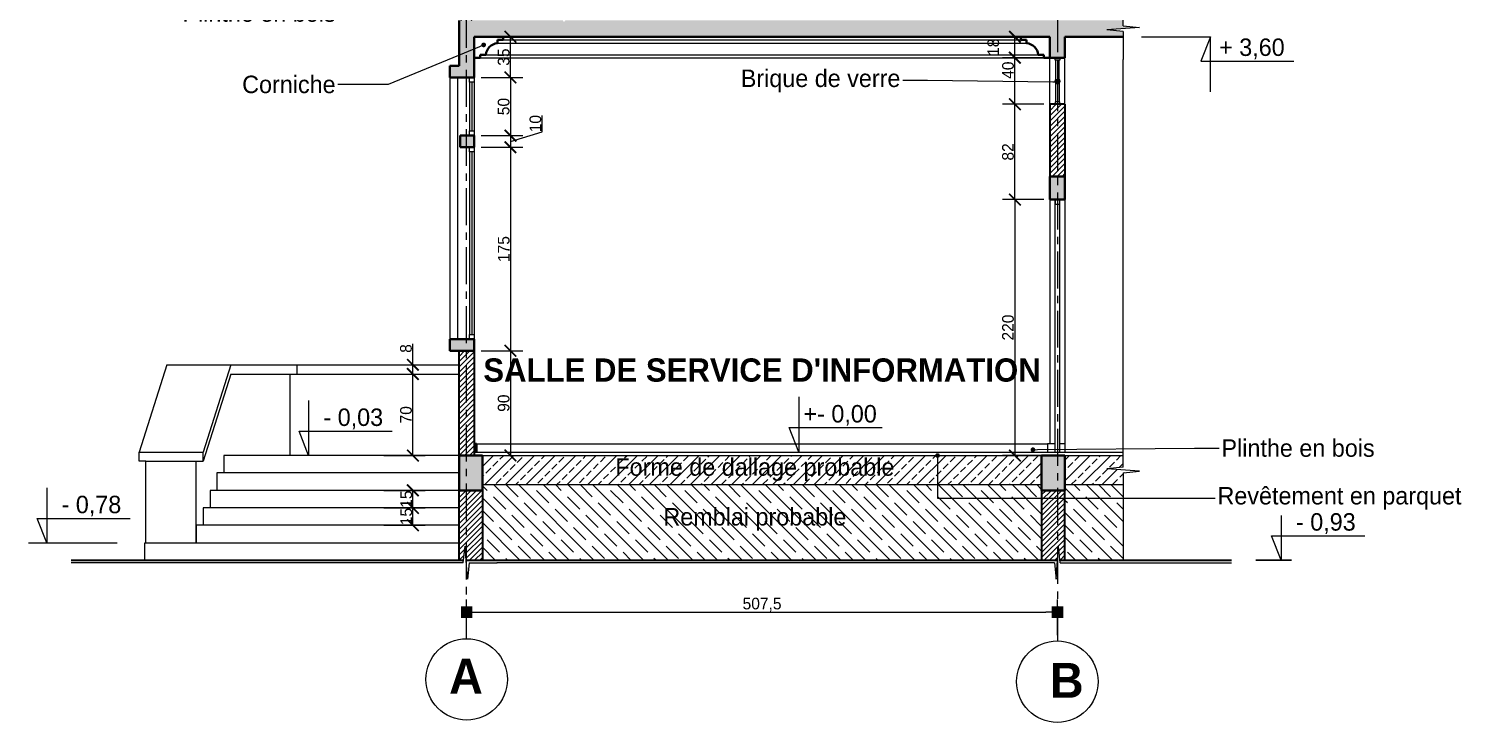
# Model space of a CAD drawing. Header units: centimetres. Extents: x -15293 to 11572, y -4790 to 2619.
# Drawn here: x 2341 to 3572, y 131 to 727 of the extents above; entities that cross this region are included whole.
import ezdxf
from ezdxf import colors
from ezdxf.entities.mleader import LeaderData, LeaderLine
from ezdxf.math import Vec2, Vec3

# ---------------------------------------------------------------- set-up
doc = ezdxf.new("R2010")
doc.units = ezdxf.units.CM
doc.linetypes.add('Axe', pattern=[1093.611073, 529.166651, -211.666656, 141.111112, -211.666656])
doc.linetypes.add('CENTER', pattern=[50.8, 31.75, -6.35, 6.35, -6.35])
doc.layers.get('0').update_dxf_attribs({"lineweight": 0})
for name, color, linetype, lineweight in [('Hachure', 7, 'Continuous', 30), ('Symbole de rupture', 6, 'Continuous', 0), ('TSJ_MENUISERIE', 150, 'Continuous', 15), ('TSJ_MUR', 1, 'Continuous', 30), ('TSJ_TN', 34, 'Continuous', 30), ('TSJ_VUE', 5, 'Continuous', 13)]:
    doc.layers.add(name, color=color, linetype=linetype, lineweight=lineweight)
for name, color, linetype in [('Hachure mur', 7, 'Continuous'), ('TSJ_COTATION', 144, 'Continuous'), ('TSJ_TEXTE', 6, 'Continuous')]:
    doc.layers.add(name, color=color, linetype=linetype)
for name, color, linetype, lineweight, true_color in [('TSJ_AXE', 7, 'CENTER', 0, 0xb80000), ('TSJ_COUPE', 7, 'Continuous', 35, 0xff4747), ('TSJ_HACHURE', 7, 'Axe', 0, 0x969696)]:
    doc.layers.add(name, color=color, linetype=linetype, lineweight=lineweight, true_color=true_color)
doc.styles.get("Standard").update_dxf_attribs({"font": 'GOTHIC.TTF'})
doc.dimstyles.new('Axe cotation', dxfattribs={"dimtxt": 10, "dimasz": 10, "dimexe": 10.625, "dimexo": 5, "dimtad": 1, "dimtxsty": 'Standard', "dimblk": 'BOXFILLED', "dimcen": 8, "dimadec": 0, "dimazin": 0, "dimtfac": 1, "dimtmove": 0, "dimatfit": 3, "dimldrblk": 'BOXFILLED', "dimfxl": 1, "dimlwd": 9, "dimlwe": 9, "dimarcsym": 0})
doc.dimstyles.new('ISO-25', dxfattribs={"dimtxt": 10, "dimasz": 10, "dimexe": 10.625, "dimexo": 5, "dimtad": 1, "dimtxsty": 'Standard', "dimblk": 'ARCHTICK', "dimcen": 8, "dimadec": 0, "dimazin": 0, "dimtfac": 1, "dimtmove": 0, "dimatfit": 3, "dimldrblk": 'ARCHTICK', "dimfxl": 25, "dimfxlon": 1, "dimlwd": 9, "dimlwe": 9, "dimarcsym": 0})

# ---------------------------------------------------------------- blocks, each defined once
blk = doc.blocks.new('_Dot')
at = {"color": 0, "linetype": 'ByBlock', "lineweight": -2}
blk.add_line((-0.5, 0), (-1, 0), dxfattribs=at)
at = {"color": 0, "linetype": 'ByBlock', "const_width": 0.5}
blk.add_lwpolyline([(-0.25, 0, 1), (0.25, 0, 1)], format="xyb", close=True, dxfattribs=at)
blk = doc.blocks.new('Marque de rupture')
at = {"layer": 'Symbole de rupture', "lineweight": 20}
for p, q in [((0, -3.6), (0, 20.4)), ((0, -3.6), (-14.1, -5.1)), ((14.1, -7.1), (-14.1, -5.1)), ((0, -8.6), (14.1, -7.1)), ((0, -8.6), (0, -32.6))]:
    blk.add_line(p, q, dxfattribs=at)
blk = doc.blocks.new('_ArchTick')
at = {"color": 0, "linetype": 'ByBlock', "const_width": 0.15}
blk.add_lwpolyline([(-0.5, -0.5), (0.5, 0.5)], dxfattribs=at)
blk = doc.blocks.new('*D292')
at = {"layer": 'Defpoints', "color": 0, "transparency": 16777216}
for p in [(3188, 662.5), (3218, 662.5), (3218, 580.5)]:
    blk.add_point(p, dxfattribs=at)
at = {"layer": 'TSJ_COTATION', "color": 0, "lineweight": 9, "transparency": 16777216}
for p, q in [((3213, 662.5), (3177.4, 662.5)), ((3188, 580.5), (3188, 662.5)), ((3213, 580.5), (3177.4, 580.5))]:
    blk.add_line(p, q, dxfattribs=at)
at = {"layer": 'TSJ_COTATION', "color": 0, "lineweight": 9, "transparency": 16777216, "xscale": 10, "yscale": 10, "zscale": 10}
for p, rotation in [((3188, 662.5), 90), ((3188, 580.5), 270)]:
    blk.add_blockref('_ArchTick', p, dxfattribs=dict(at, rotation=rotation))
at = {"layer": 'TSJ_COTATION', "color": 0, "lineweight": 9, "transparency": 16777216, "insert": (3182.1, 621.5), "char_height": 10, "attachment_point": 5, "rotation": 90}
blk.add_mtext('82', dxfattribs=at)
blk = doc.blocks.new('*D293')
at = {"layer": 'Defpoints', "color": 0, "transparency": 16777216}
for p in [(3188, 702.5), (3218, 702.5), (3218, 662.5)]:
    blk.add_point(p, dxfattribs=at)
at = {"layer": 'TSJ_COTATION', "color": 0, "lineweight": 9, "transparency": 16777216}
for p, q in [((3213, 702.5), (3177.4, 702.5)), ((3188, 662.5), (3188, 702.5)), ((3213, 662.5), (3177.4, 662.5))]:
    blk.add_line(p, q, dxfattribs=at)
at = {"layer": 'TSJ_COTATION', "color": 0, "lineweight": 9, "transparency": 16777216, "xscale": 10, "yscale": 10, "zscale": 10}
for p, rotation in [((3188, 702.5), 90), ((3188, 662.5), 270)]:
    blk.add_blockref('_ArchTick', p, dxfattribs=dict(at, rotation=rotation))
at = {"layer": 'TSJ_COTATION', "color": 0, "lineweight": 9, "transparency": 16777216, "insert": (3182.1, 682.5), "char_height": 10, "attachment_point": 5, "rotation": 90}
blk.add_mtext('     40', dxfattribs=at)
blk = doc.blocks.new('*D294')
at = {"layer": 'Defpoints', "color": 0, "transparency": 16777216}
for p in [(3188, 720.5), (3218, 720.5), (3218, 702.5)]:
    blk.add_point(p, dxfattribs=at)
at = {"layer": 'TSJ_COTATION', "color": 0, "lineweight": 9, "transparency": 16777216}
for p, q in [((3213, 720.5), (3177.4, 720.5)), ((3188, 702.5), (3188, 720.5)), ((3213, 702.5), (3177.4, 702.5))]:
    blk.add_line(p, q, dxfattribs=at)
at = {"layer": 'TSJ_COTATION', "color": 0, "lineweight": 9, "transparency": 16777216, "xscale": 10, "yscale": 10, "zscale": 10}
for p, rotation in [((3188, 720.5), 90), ((3188, 702.5), 270)]:
    blk.add_blockref('_ArchTick', p, dxfattribs=dict(at, rotation=rotation))
at = {"layer": 'TSJ_COTATION', "color": 0, "lineweight": 9, "transparency": 16777216, "insert": (3169.5, 711.5), "char_height": 10, "attachment_point": 5, "rotation": 90}
blk.add_mtext('18', dxfattribs=at)
blk = doc.blocks.new('*D295')
at = {"layer": 'Defpoints', "color": 0, "transparency": 16777216}
for p in [(3218, 580.5), (3188, 360.5), (3218, 360.5)]:
    blk.add_point(p, dxfattribs=at)
at = {"layer": 'TSJ_COTATION', "color": 0, "lineweight": 9, "transparency": 16777216}
for p, q in [((3213, 580.5), (3177.4, 580.5)), ((3188, 580.5), (3188, 360.5)), ((3213, 360.5), (3177.4, 360.5))]:
    blk.add_line(p, q, dxfattribs=at)
at = {"layer": 'TSJ_COTATION', "color": 0, "lineweight": 9, "transparency": 16777216, "xscale": 10, "yscale": 10, "zscale": 10}
for p, rotation in [((3188, 580.5), 90), ((3188, 360.5), 270)]:
    blk.add_blockref('_ArchTick', p, dxfattribs=dict(at, rotation=rotation))
at = {"layer": 'TSJ_COTATION', "color": 0, "lineweight": 9, "transparency": 16777216, "insert": (3182.1, 470.5), "char_height": 10, "attachment_point": 5, "rotation": 90}
blk.add_mtext('220', dxfattribs=at)
blk = doc.blocks.new('*D296')
at = {"layer": 'Defpoints', "color": 0, "transparency": 16777216}
for p in [(2723.5, 685.5), (2723.5, 635.5), (2754.6, 635.5)]:
    blk.add_point(p, dxfattribs=at)
at = {"layer": 'TSJ_COTATION', "color": 0, "lineweight": 9, "transparency": 16777216}
for p, q in [((2729.6, 685.5), (2765.3, 685.5)), ((2754.6, 685.5), (2754.6, 635.5)), ((2729.6, 635.5), (2765.3, 635.5))]:
    blk.add_line(p, q, dxfattribs=at)
at = {"layer": 'TSJ_COTATION', "color": 0, "lineweight": 9, "transparency": 16777216, "xscale": 10, "yscale": 10, "zscale": 10}
for p, rotation in [((2754.6, 685.5), 90), ((2754.6, 635.5), 270)]:
    blk.add_blockref('_ArchTick', p, dxfattribs=dict(at, rotation=rotation))
at = {"layer": 'TSJ_COTATION', "color": 0, "lineweight": 9, "transparency": 16777216, "insert": (2748.8, 660.5), "char_height": 10, "attachment_point": 5, "rotation": 90}
blk.add_mtext('50', dxfattribs=at)
blk = doc.blocks.new('*D297')
at = {"layer": 'Defpoints', "color": 0, "transparency": 16777216}
for p in [(2723.5, 635.5), (2723.5, 625.5), (2754.6, 625.5)]:
    blk.add_point(p, dxfattribs=at)
at = {"layer": 'TSJ_COTATION', "color": 0, "lineweight": 9, "transparency": 16777216}
for p, q in [((2782, 638.7), (2782, 652.9)), ((2729.6, 635.5), (2765.3, 635.5)), ((2754.6, 630.5), (2782, 638.7)), ((2754.6, 635.5), (2754.6, 625.5)), ((2729.6, 625.5), (2765.3, 625.5))]:
    blk.add_line(p, q, dxfattribs=at)
at = {"layer": 'TSJ_COTATION', "color": 0, "lineweight": 9, "transparency": 16777216, "xscale": 10, "yscale": 10, "zscale": 10}
for p, rotation in [((2754.6, 635.5), 90), ((2754.6, 625.5), 270)]:
    blk.add_blockref('_ArchTick', p, dxfattribs=dict(at, rotation=rotation))
at = {"layer": 'TSJ_COTATION', "color": 0, "lineweight": 9, "transparency": 16777216, "insert": (2776.1, 645.8), "char_height": 10, "attachment_point": 5, "rotation": 90}
blk.add_mtext('10', dxfattribs=at)
blk = doc.blocks.new('*D298')
at = {"layer": 'Defpoints', "color": 0, "transparency": 16777216}
for p in [(2723.5, 625.5), (2723.5, 450.5), (2754.6, 450.5)]:
    blk.add_point(p, dxfattribs=at)
at = {"layer": 'TSJ_COTATION', "color": 0, "lineweight": 9, "transparency": 16777216}
for p, q in [((2729.6, 625.5), (2765.3, 625.5)), ((2754.6, 625.5), (2754.6, 450.5)), ((2729.6, 450.5), (2765.3, 450.5))]:
    blk.add_line(p, q, dxfattribs=at)
at = {"layer": 'TSJ_COTATION', "color": 0, "lineweight": 9, "transparency": 16777216, "xscale": 10, "yscale": 10, "zscale": 10}
for p, rotation in [((2754.6, 625.5), 90), ((2754.6, 450.5), 270)]:
    blk.add_blockref('_ArchTick', p, dxfattribs=dict(at, rotation=rotation))
at = {"layer": 'TSJ_COTATION', "color": 0, "lineweight": 9, "transparency": 16777216, "insert": (2748.9, 538), "char_height": 10, "attachment_point": 5, "rotation": 90}
blk.add_mtext('175', dxfattribs=at)
blk = doc.blocks.new('*D299')
at = {"layer": 'Defpoints', "color": 0, "transparency": 16777216}
for p in [(2723.5, 450.5), (2723.5, 360.5), (2754.6, 360.5)]:
    blk.add_point(p, dxfattribs=at)
at = {"layer": 'TSJ_COTATION', "color": 0, "lineweight": 9, "transparency": 16777216}
for p, q in [((2729.6, 450.5), (2765.3, 450.5)), ((2754.6, 450.5), (2754.6, 360.5)), ((2729.6, 360.5), (2765.3, 360.5))]:
    blk.add_line(p, q, dxfattribs=at)
at = {"layer": 'TSJ_COTATION', "color": 0, "lineweight": 9, "transparency": 16777216, "xscale": 10, "yscale": 10, "zscale": 10}
for p, rotation in [((2754.6, 450.5), 90), ((2754.6, 360.5), 270)]:
    blk.add_blockref('_ArchTick', p, dxfattribs=dict(at, rotation=rotation))
at = {"layer": 'TSJ_COTATION', "color": 0, "lineweight": 9, "transparency": 16777216, "insert": (2748.8, 405.5), "char_height": 10, "attachment_point": 5, "rotation": 90}
blk.add_mtext('90', dxfattribs=at)
blk = doc.blocks.new('*D300')
at = {"layer": 'Defpoints', "color": 0, "transparency": 16777216}
for p in [(2723.5, 720.5), (2754.6, 720.5), (2723.5, 685.5)]:
    blk.add_point(p, dxfattribs=at)
at = {"layer": 'TSJ_COTATION', "color": 0, "lineweight": 9, "transparency": 16777216}
for p, q in [((2729.6, 720.5), (2765.3, 720.5)), ((2754.6, 685.5), (2754.6, 720.5)), ((2729.6, 685.5), (2765.3, 685.5))]:
    blk.add_line(p, q, dxfattribs=at)
at = {"layer": 'TSJ_COTATION', "color": 0, "lineweight": 9, "transparency": 16777216, "xscale": 10, "yscale": 10, "zscale": 10}
for p, rotation in [((2754.6, 720.5), 90), ((2754.6, 685.5), 270)]:
    blk.add_blockref('_ArchTick', p, dxfattribs=dict(at, rotation=rotation))
at = {"layer": 'TSJ_COTATION', "color": 0, "lineweight": 9, "transparency": 16777216, "insert": (2748.8, 703), "char_height": 10, "attachment_point": 5, "rotation": 90}
blk.add_mtext('35', dxfattribs=at)
blk = doc.blocks.new('_BoxFilled')
at = {"color": 0, "linetype": 'ByBlock', "lineweight": -2}
blk.add_line((-0.5, 0), (-1, 0), dxfattribs=at)
at = {"color": 0, "linetype": 'ByBlock'}
blk.add_solid([(-0.5, 0.5), (0.5, 0.5), (-0.5, -0.5), (0.5, -0.5)], dxfattribs=at)
blk = doc.blocks.new('*D389')
at = {"layer": 'Defpoints', "color": 0, "linetype": 'ByBlock', "transparency": 16777216}
for p in [(3224.5, 225.9), (2717, 203), (3224.5, 201.1)]:
    blk.add_point(p, dxfattribs=at)
at = {"layer": 'TSJ_AXE', "color": 0, "linetype": 'ByBlock', "lineweight": 9, "transparency": 16777216}
for p, q in [((2717, 208), (2717, 236.6)), ((3224.5, 206.1), (3224.5, 236.6)), ((2727, 225.9), (3214.5, 225.9))]:
    blk.add_line(p, q, dxfattribs=at)
at = {"layer": 'TSJ_AXE', "color": 0, "linetype": 'ByBlock', "lineweight": 9, "transparency": 16777216, "xscale": 10, "yscale": 10, "zscale": 10, "rotation": 180}
blk.add_blockref('_BoxFilled', (2717, 225.9), dxfattribs=at)
at = {"layer": 'TSJ_AXE', "color": 0, "linetype": 'ByBlock', "lineweight": 9, "transparency": 16777216, "xscale": 10, "yscale": 10, "zscale": 10}
blk.add_blockref('_BoxFilled', (3224.5, 225.9), dxfattribs=at)
at = {"layer": 'TSJ_AXE', "color": 0, "linetype": 'ByBlock', "transparency": 16777216, "insert": (2970.8, 232.3), "char_height": 10, "attachment_point": 5}
blk.add_mtext('507,5', dxfattribs=at)
blk = doc.blocks.new('*D511')
at = {"layer": 'Defpoints', "color": 0, "transparency": 16777216}
for p in [(2496.5, 315.5), (2670.8, 315.5), (2490.5, 300.5)]:
    blk.add_point(p, dxfattribs=at)
at = {"layer": 'TSJ_COTATION', "color": 0, "lineweight": 9, "transparency": 16777216}
for p, q in [((2645.8, 315.5), (2681.4, 315.5)), ((2670.8, 300.5), (2670.8, 315.5)), ((2645.8, 300.5), (2681.4, 300.5))]:
    blk.add_line(p, q, dxfattribs=at)
at = {"layer": 'TSJ_COTATION', "color": 0, "lineweight": 9, "transparency": 16777216, "xscale": 10, "yscale": 10, "zscale": 10}
for p, rotation in [((2670.8, 315.5), 90), ((2670.8, 300.5), 270)]:
    blk.add_blockref('_ArchTick', p, dxfattribs=dict(at, rotation=rotation))
at = {"layer": 'TSJ_COTATION', "color": 0, "transparency": 16777216, "insert": (2665.1, 308), "char_height": 10, "attachment_point": 5, "rotation": 90}
blk.add_mtext('15', dxfattribs=at)
blk = doc.blocks.new('*D512')
at = {"layer": 'Defpoints', "color": 0, "transparency": 16777216}
for p in [(2502.5, 330.5), (2670.8, 330.5), (2496.5, 315.5)]:
    blk.add_point(p, dxfattribs=at)
at = {"layer": 'TSJ_COTATION', "color": 0, "lineweight": 9, "transparency": 16777216}
for p, q in [((2645.8, 330.5), (2681.4, 330.5)), ((2670.8, 315.5), (2670.8, 330.5)), ((2645.8, 315.5), (2681.4, 315.5))]:
    blk.add_line(p, q, dxfattribs=at)
at = {"layer": 'TSJ_COTATION', "color": 0, "lineweight": 9, "transparency": 16777216, "xscale": 10, "yscale": 10, "zscale": 10}
for p, rotation in [((2670.8, 330.5), 90), ((2670.8, 315.5), 270)]:
    blk.add_blockref('_ArchTick', p, dxfattribs=dict(at, rotation=rotation))
at = {"layer": 'TSJ_COTATION', "color": 0, "transparency": 16777216, "insert": (2665.1, 323), "char_height": 10, "attachment_point": 5, "rotation": 90}
blk.add_mtext('15', dxfattribs=at)
blk = doc.blocks.new('*D510')
at = {"layer": 'Defpoints', "color": 0, "transparency": 16777216}
for p in [(2579.9, 430.5), (2670.8, 430.5), (2573.9, 360.5)]:
    blk.add_point(p, dxfattribs=at)
at = {"layer": 'TSJ_COTATION', "color": 0, "lineweight": 9, "transparency": 16777216}
for p, q in [((2645.8, 430.5), (2681.4, 430.5)), ((2670.8, 360.5), (2670.8, 430.5)), ((2645.8, 360.5), (2681.4, 360.5))]:
    blk.add_line(p, q, dxfattribs=at)
at = {"layer": 'TSJ_COTATION', "color": 0, "lineweight": 9, "transparency": 16777216, "xscale": 10, "yscale": 10, "zscale": 10}
for p, rotation in [((2670.8, 430.5), 90), ((2670.8, 360.5), 270)]:
    blk.add_blockref('_ArchTick', p, dxfattribs=dict(at, rotation=rotation))
at = {"layer": 'TSJ_COTATION', "color": 0, "transparency": 16777216, "insert": (2664.9, 395.5), "char_height": 10, "attachment_point": 5, "rotation": 90}
blk.add_mtext('70', dxfattribs=at)
blk = doc.blocks.new('*D513')
at = {"layer": 'Defpoints', "color": 0, "transparency": 16777216}
for p in [(2571.5, 438.5), (2670.8, 438.5), (2571.5, 430.5)]:
    blk.add_point(p, dxfattribs=at)
at = {"layer": 'TSJ_COTATION', "color": 0, "lineweight": 9, "transparency": 16777216}
for p, q in [((2670.8, 438.5), (2670.8, 456.5)), ((2645.8, 438.5), (2681.4, 438.5)), ((2670.8, 430.5), (2670.8, 438.5)), ((2645.8, 430.5), (2681.4, 430.5))]:
    blk.add_line(p, q, dxfattribs=at)
at = {"layer": 'TSJ_COTATION', "color": 0, "lineweight": 9, "transparency": 16777216, "xscale": 10, "yscale": 10, "zscale": 10}
for p, rotation in [((2670.8, 438.5), 90), ((2670.8, 430.5), 270)]:
    blk.add_blockref('_ArchTick', p, dxfattribs=dict(at, rotation=rotation))
at = {"layer": 'TSJ_COTATION', "color": 0, "transparency": 16777216, "insert": (2664.9, 452.5), "char_height": 10, "attachment_point": 5, "rotation": 90}
blk.add_mtext('8', dxfattribs=at)

msp = doc.modelspace()

# ---------------------------------------------------------------- hatches: boundary and pattern name
at = {"layer": 'Hachure mur', "lineweight": 0, "true_color": 0xc7c8ca}
h = msp.add_hatch(dxfattribs=at)
h.set_pattern_fill('ANSI31', color=9)
h.set_pattern_definition([(45, (661.058, 3178.289), (-2.245064, 2.245064), [])])
h.paths.add_polyline_path([(3224.5, 323.911), (3211, 323.911), (3211, 320.498), (3224.5, 320.498)])
h.paths.add_polyline_path([(3231, 323.911), (3224.5, 323.911), (3224.5, 320.498), (3231, 320.498)])
h.paths.add_polyline_path([(3231, 330.498), (3224.5, 330.498), (3224.5, 323.911), (3231, 323.911)])
h.paths.add_polyline_path([(3224.5, 330.498), (3211, 330.498), (3211, 323.911), (3224.5, 323.911)])
h.paths.add_polyline_path([(2717, 330.498), (2710.5, 330.498), (2710.5, 320.498), (2717, 320.498)])
h.paths.add_polyline_path([(2730.5, 330.498), (2717, 330.498), (2717, 320.498), (2730.5, 320.498)])
h.paths.add_polyline_path([(3224.5, 320.498), (3211, 320.498), (3211, 270.498), (3224.5, 270.498)])
h.paths.add_polyline_path([(3231, 320.498), (3224.5, 320.498), (3224.5, 270.498), (3224.654, 270.498), (3225.5, 282.465), (3226.769, 270.498), (3231, 270.498)])
h.paths.add_polyline_path([(2730.5, 320.498), (2717, 320.498), (2717, 270.498), (2730.5, 270.498)])
h.paths.add_polyline_path([(2717, 320.498), (2710.5, 320.498), (2710.5, 270.498), (2714.299, 270.498), (2715.568, 282.465), (2716.414, 270.498), (2717, 270.498)])
h.paths.add_polyline_path([(3231, 1151.498), (3226.568, 1151.498), (3225.068, 1137.356), (3223.068, 1165.64), (3221.568, 1151.498), (3218, 1151.498), (3218, 1126.498), (3231, 1126.498)])
h.paths.add_polyline_path([(2723.5, 1151.498), (2719.068, 1151.498), (2717.568, 1137.356), (2715.568, 1165.64), (2714.068, 1151.498), (2710.5, 1151.498), (2710.5, 1126.498), (2723.5, 1126.498)])
h.paths.add_polyline_path([(2723.5, 450.498), (2710.5, 450.498), (2710.5, 360.498), (2723.5, 360.498)])
h.paths.add_polyline_path([(3231, 630.498), (3231, 662.498), (3218, 662.498), (3218, 600.498), (3231, 600.498)])
h.paths.add_polyline_path([(2723.5, 1094.498), (2710.852, 1094.498), (2710.5, 1094.352), (2710.5, 1079.498), (2723.5, 1079.498)])
h.paths.add_polyline_path([(3231, 1094.498), (3218, 1094.498), (3218, 1024.498), (3231, 1024.498)])
h.paths.add_polyline_path([(2723.5, 824.498), (2710.5, 824.498), (2710.5, 734.498), (2723.5, 734.498)])
at = {"layer": 'TSJ_HACHURE'}
h = msp.add_hatch(color=256, dxfattribs=at)
h.dxf.hatch_style = 1
h.paths.add_polyline_path([(2723.5, 710.113), (2717, 707.408), (2717, 685.498), (2723.5, 685.498)])
h.paths.add_polyline_path([(2717, 460.498), (2702.5, 460.498), (2702.5, 450.498), (2717, 450.498)])
h.paths.add_polyline_path([(2723.5, 460.498), (2717, 460.498), (2717, 450.498), (2723.5, 450.498)])
h.paths.add_polyline_path([(2717, 360.498), (2710.5, 360.498), (2710.5, 330.498), (2717, 330.498)])
h.paths.add_polyline_path([(2730.5, 360.498), (2717, 360.498), (2717, 330.498), (2730.5, 330.498)])
h.paths.add_polyline_path([(3231, 360.498), (3224.5, 360.498), (3224.5, 330.498), (3231, 330.498)])
h.paths.add_polyline_path([(3224.5, 360.498), (3211, 360.498), (3211, 330.498), (3224.5, 330.498)])
h.paths.add_polyline_path([(2717, 707.408), (2710.5, 704.703), (2710.5, 695.498), (2702.5, 695.498), (2702.5, 685.498), (2717, 685.498)])
h.paths.add_polyline_path([(2717, 734.498), (2710.5, 734.498), (2710.5, 704.703), (2717, 707.408)])
h.paths.add_polyline_path([(3224.5, 734.498), (2801.656, 734.498, -0.41421356), (2800.656, 733.498, -0.41421356), (2799.656, 734.498), (2717, 734.498), (2717, 707.408), (2723.5, 710.113), (2723.5, 720.498), (3218, 720.498), (3218, 702.498), (3224.5, 702.498)])
h.paths.add_polyline_path([(3281, 729.998), (3281, 734.498), (3224.5, 734.498), (3224.5, 702.498), (3231, 702.498), (3231, 720.498), (3281, 720.498), (3281, 724.998), (3266.858, 726.498), (3295.142, 728.498)])
h.paths.add_polyline_path([(3231, 600.498), (3224.5, 600.498), (3224.5, 580.498), (3231, 580.498)])
h.paths.add_polyline_path([(3224.5, 600.498), (3218, 600.498), (3218, 580.498), (3224.5, 580.498)])
h.paths.add_polyline_path([(2717, 635.498), (2711.5, 635.498), (2711.5, 625.498), (2717, 625.498)])
h.paths.add_polyline_path([(2723.5, 635.498), (2717, 635.498), (2717, 625.498), (2723.5, 625.498)])
h.paths.add_polyline_path([(2717, 1120.026), (2710.5, 1120.07), (2710.5, 1094.498), (2717, 1094.498)])
h.paths.add_polyline_path([(2717, 1126.498), (2710.5, 1126.498), (2710.5, 1120.07), (2717, 1120.026)])
h.paths.add_polyline_path([(3224.5, 1126.498), (2717, 1126.498), (2717, 1094.498), (2723.5, 1094.498), (2723.5, 1114.498), (3218, 1114.498), (3218, 1094.498), (3224.5, 1094.498)])
h.paths.add_polyline_path([(2776.313, 1119.624, -1), (2778.313, 1119.611, -1)], flags=16)
h.paths.add_polyline_path([(3295.142, 1119.43), (3266.858, 1121.43), (3281, 1122.93), (3281, 1126.498), (3224.5, 1126.498), (3224.5, 1094.498), (3231, 1094.498), (3231, 1114.498), (3281, 1114.498), (3281, 1117.93)])
h.paths.add_polyline_path([(3231, 1024.498), (3224.5, 1024.498), (3224.5, 1004.498), (3226.5, 1004.498), (3231, 1004.498)])
h.paths.add_polyline_path([(3224.5, 1024.498), (3218, 1024.498), (3218, 1004.498), (3224.5, 1004.498)])
h.paths.add_polyline_path([(2717, 1079.498), (2710.5, 1079.498), (2710.5, 1069.498), (2702.5, 1069.498), (2702.5, 1059.498), (2717, 1059.498)])
h.paths.add_polyline_path([(2723.5, 1079.498), (2717, 1079.498), (2717, 1059.498), (2723.5, 1059.498)])
h.paths.add_polyline_path([(2717, 1009.498), (2711.5, 1009.498), (2711.5, 999.498), (2717, 999.498)])
h.paths.add_polyline_path([(2723.5, 1009.498), (2717, 1009.498), (2717, 999.498), (2723.5, 999.498)])
h.paths.add_polyline_path([(2717, 834.498), (2702.5, 834.498), (2702.5, 824.498), (2717, 824.498)])
h.paths.add_polyline_path([(2723.5, 834.498), (2717, 834.498), (2717, 824.498), (2723.5, 824.498)])
h = msp.add_hatch(dxfattribs=at)
h.set_pattern_fill('JIS_STN_2.5', color=256, scale=5)
h.set_pattern_definition([(45, (661.058, 3178.289), (-8.838835, 8.838835), []), (45, (669.883, 3178.289), (-8.838835, 8.838835), [6, -2.5])])
h.paths.add_polyline_path([(3281, 350.498), (3281, 360.498), (3231, 360.498), (3231, 335.498), (3281, 335.498), (3281, 345.498), (3295.142, 346.998), (3266.858, 348.998)])
h.paths.add_polyline_path([(2819.505, 334.476), (3109.007, 334.476), (3109.007, 366.857), (2819.505, 366.857)], flags=9)
edge = h.paths.add_edge_path()
edge.add_line((3211, 335.498), (3211, 360.498))
edge.add_line((3211, 360.498), (3122.598, 360.498))
edge.add_arc((3121.598, 360.498), 1, -90, 0, ccw=False)
edge.add_arc((3121.598, 360.498), 1, 180, 270, ccw=False)
edge.add_line((3120.598, 360.498), (2730.5, 360.498))
edge.add_line((2730.5, 360.498), (2730.5, 335.498))
edge.add_line((2730.5, 335.498), (3211, 335.498))
h = msp.add_hatch(dxfattribs=at)
h.set_pattern_fill('JIS_STN_1E', color=256, scale=15, angle=90)
h.set_pattern_definition([(135, (661.058, 3178.289), (-10.6066, -10.6066), []), (135, (661.058, 3188.864), (-10.6066, -10.6066), [15, -7.5])])
h.paths.add_polyline_path([(3281, 321.498), (3281, 323.911), (3231, 323.911), (3231, 270.498), (3281, 270.498)])
h.paths.add_polyline_path([(3281, 335.498), (3231, 335.498), (3231, 323.911), (3281, 323.911)])
h.paths.add_polyline_path([(2868.865, 291.403), (3059.566, 291.403), (3059.566, 323.784), (2868.865, 323.784)], flags=24)
h.paths.add_polyline_path([(3211, 270.498), (3211, 320.498), (3218, 320.498), (3218, 323.911), (3121.598, 323.911), (3121.598, 335.498), (2730.5, 335.498), (2730.5, 270.498)])
h.paths.add_polyline_path([(3211, 323.911), (3211, 335.498), (3121.598, 335.498), (3121.598, 323.911)])

# ---------------------------------------------------------------- linework, layer by layer
at = {"layer": 'Hachure', "color": 9, "lineweight": 0, "true_color": 0xc7c8ca}
for p, q in [((2723.5, 363.498), (3281, 363.498)), ((2723.5, 360.498), (3218, 360.498)), ((3231, 360.498), (3281, 360.498)), ((2730.5, 335.498), (3211, 335.498)), ((3231, 335.498), (3281, 335.498))]:
    msp.add_line(p, q, dxfattribs=at)
at = {"layer": 'Symbole de rupture', "lineweight": 0}
for p, q in [((3281, 374.498), (3281, 700.998)), ((3281, 321.498), (3281, 270.498)), ((2690.068, 268.323), (2377.081, 268.323)), ((3198, 268.323), (2743.068, 268.323)), ((3251, 268.323), (3374.061, 268.323))]:
    msp.add_line(p, q, dxfattribs=at)
at = {"layer": 'TSJ_AXE'}
for p, q in [((2717, 203.003), (2717, 1145.388)), ((3224.5, 1145.388), (3224.5, 201.069))]:
    msp.add_line(p, q, dxfattribs=at)
at = {"layer": 'TSJ_AXE', "linetype": 'ByBlock'}
for centre in [(2717, 168.003), (3224.5, 166.069)]:
    msp.add_circle(centre, 35, dxfattribs=at)
at = {"layer": 'TSJ_COTATION', "lineweight": 9}
for p, q in [((3296.641, 720.498), (3356, 720.498)), ((2340.698, 285.498), (2416.834, 285.498))]:
    msp.add_line(p, q, dxfattribs=at)
at = {"layer": 'TSJ_COTATION'}
msp.add_line((3425.514, 270.498), (3394.895, 270.498), dxfattribs=at)
at = {"layer": 'TSJ_COTATION', "lineweight": 9}
for points in [[(3356, 673.158), (3356, 720.498), (3347.799, 699.515), (3427.799, 699.515)], [(2581.195, 407.838), (2581.195, 360.498), (2572.994, 381.481), (2652.994, 381.481)], [(3002.25, 410.838), (3002.25, 363.498), (2994.049, 384.481), (3074.049, 384.481)], [(2356.213, 332.838), (2356.213, 285.498), (2348.012, 306.481), (2428.012, 306.481)], [(3416.735, 308.909), (3416.735, 270.498), (3408.534, 291.481), (3488.534, 291.481)]]:
    msp.add_lwpolyline(points, dxfattribs=at)
at = {"layer": 'TSJ_COUPE'}
for p, q in [((2710.5, 734.498), (2710.5, 695.498)), ((2723.5, 720.498), (3218, 720.498)), ((2723.5, 685.498), (2723.5, 720.498)), ((2748.5, 717.998), (2743.5, 717.998)), ((2743.5, 717.96), (2743.5, 714.96)), ((2748.5, 720.498), (2748.5, 717.998)), ((3193, 720.498), (3193, 717.998)), ((3193, 717.998), (3198, 717.998)), ((3198, 717.96), (3198, 714.96)), ((3218, 720.498), (3218, 702.498)), ((3231, 720.498), (3281, 720.498)), ((3231, 720.498), (3231, 702.498)), ((2723.5, 702.498), (2728.5, 702.498)), ((2728.5, 702.498), (2728.5, 704.998)), ((2728.5, 704.998), (2733.5, 704.998)), ((3213, 704.998), (3208, 704.998)), ((3213, 702.498), (3213, 704.998)), ((3218, 702.498), (3213, 702.498)), ((3231, 702.498), (3218, 702.498)), ((2710.5, 695.498), (2702.5, 695.498)), ((2702.5, 695.498), (2702.5, 685.498)), ((2723.5, 685.498), (2702.5, 685.498)), ((2723.5, 635.498), (2711.5, 635.498)), ((2711.5, 635.498), (2711.5, 625.498)), ((2723.5, 635.498), (2723.5, 625.498)), ((2723.5, 625.498), (2711.5, 625.498)), ((3231, 600.498), (3218, 600.498)), ((3218, 600.498), (3218, 580.498)), ((3231, 600.498), (3231, 580.498)), ((3231, 580.498), (3218, 580.498)), ((2723.5, 460.498), (2702.5, 460.498)), ((2702.5, 460.498), (2702.5, 450.498)), ((2723.5, 460.498), (2723.5, 450.498)), ((2723.5, 450.498), (2702.5, 450.498)), ((2723.5, 370.498), (2725.5, 370.498)), ((2725.5, 370.498), (2725.5, 363.498)), ((2730.5, 360.498), (2710.5, 360.498)), ((2710.5, 330.498), (2710.5, 360.498)), ((2730.5, 360.498), (2730.5, 330.498)), ((3211, 360.498), (3231, 360.498)), ((3211, 360.498), (3211, 330.498)), ((3231, 330.498), (3231, 360.498)), ((2730.5, 330.498), (2710.5, 330.498)), ((3211, 330.498), (3231, 330.498))]:
    msp.add_line(p, q, dxfattribs=at)
for centre, start, end in [((2744.301, 704.157), 94.237796, 175.545243), ((3197.2, 704.157), 4.454757, 85.762204)]:
    msp.add_arc(centre, 10.833, start, end, dxfattribs=at)
at = {"layer": 'TSJ_MENUISERIE', "lineweight": 9}
for p, q in [((3223, 700.498), (3223, 683.498)), ((3224.5, 700.498), (3224.5, 683.498)), ((3226, 683.498), (3226, 700.498)), ((2719.5, 681.498), (2719.5, 639.498)), ((2721.5, 681.498), (2721.5, 639.498)), ((2723.5, 681.498), (2723.5, 639.498)), ((3223, 681.498), (3223, 664.498)), ((3224.5, 681.498), (3224.5, 664.498)), ((3226, 681.498), (3226, 664.498)), ((2719.5, 621.498), (2719.5, 464.498)), ((2721.5, 621.498), (2721.5, 464.498)), ((2723.5, 621.498), (2723.5, 464.498))]:
    msp.add_line(p, q, dxfattribs=at)
at = {"layer": 'TSJ_MENUISERIE', "lineweight": 0}
for p, q in [((3222.5, 363.498), (3222.5, 580.498)), ((3226.5, 363.498), (3226.5, 580.498))]:
    msp.add_line(p, q, dxfattribs=at)
at = {"layer": 'TSJ_MENUISERIE', "lineweight": 9}
for points in [[(3226.5, 702.498), (3226.5, 700.498), (3222.5, 700.498), (3222.5, 702.498)], [(2723.5, 685.498), (2723.5, 681.498), (2719.5, 681.498), (2719.5, 685.498)], [(3226.5, 682.498), (3226.5, 683.498), (3222.5, 683.498), (3222.5, 682.498)], [(3226.5, 682.498), (3226.5, 681.498), (3222.5, 681.498), (3222.5, 682.498)], [(3226.5, 662.498), (3226.5, 664.498), (3222.5, 664.498), (3222.5, 662.498)], [(2719.5, 635.498), (2719.5, 639.498), (2723.5, 639.498), (2723.5, 635.498)], [(2723.5, 625.498), (2723.5, 621.498), (2719.5, 621.498), (2719.5, 625.498)], [(2719.5, 460.498), (2719.5, 464.498), (2723.5, 464.498), (2723.5, 460.498)]]:
    msp.add_lwpolyline(points, dxfattribs=at)
at = {"layer": 'TSJ_MENUISERIE', "lineweight": 0}
msp.add_lwpolyline([(3222.5, 580.498), (3222.5, 576.498), (3226.5, 576.498), (3226.5, 580.498)], dxfattribs=at)
at = {"layer": 'TSJ_MUR'}
for p, q in [((3218, 662.498), (3218, 600.498)), ((3231, 662.498), (3218, 662.498)), ((3231, 662.498), (3231, 600.498)), ((2710.5, 360.498), (2710.5, 450.498)), ((2723.5, 450.498), (2723.5, 360.498)), ((2710.5, 270.498), (2710.5, 330.498)), ((2730.5, 330.498), (2730.5, 270.498)), ((3211, 330.498), (3211, 270.498)), ((3231, 270.498), (3231, 330.498))]:
    msp.add_line(p, q, dxfattribs=at)
at = {"layer": 'TSJ_TN'}
for p, q in [((2377.081, 270.498), (2714.299, 270.498)), ((2716.414, 270.498), (3224.654, 270.498)), ((3226.733, 270.498), (3374.061, 270.498))]:
    msp.add_line(p, q, dxfattribs=at)
at = {"layer": 'TSJ_VUE'}
for p, q in [((2743.5, 714.96), (3198, 714.96)), ((2748.5, 717.998), (3193, 717.998)), ((2728.5, 702.498), (3213, 702.498)), ((2733.5, 704.998), (3208, 704.998)), ((3218, 662.498), (3218, 702.498)), ((3231, 662.498), (3231, 702.498)), ((2702.5, 685.498), (2702.5, 460.498)), ((2709.5, 460.498), (2709.5, 685.498)), ((3218, 580.498), (3218, 370.498)), ((3231, 580.498), (3231, 363.498)), ((2459.5, 438.498), (2435.5, 363.498)), ((2459.5, 438.498), (2710.5, 438.498)), ((2514.5, 438.498), (2490.5, 363.498)), ((2571.5, 430.498), (2571.5, 438.498)), ((2514.5, 430.498), (2490.5, 355.498)), ((2514.5, 430.498), (2565.5, 430.498)), ((2565.5, 360.498), (2565.5, 430.498)), ((2565.5, 430.498), (2710.5, 430.498)), ((2725.5, 370.498), (3216, 370.498)), ((3216, 370.498), (3216, 363.498)), ((3222.5, 370.498), (3216, 370.498)), ((3231, 370.498), (3226.5, 370.498)), ((2435.5, 355.498), (2435.5, 363.498)), ((2435.5, 363.498), (2490.5, 363.498)), ((2490.5, 355.498), (2490.5, 363.498)), ((2710.5, 360.498), (2508.5, 360.498)), ((2508.5, 360.498), (2508.5, 345.498)), ((2441.5, 355.498), (2435.5, 355.498)), ((2441.5, 285.498), (2441.5, 355.498)), ((2441.5, 355.498), (2484.5, 355.498)), ((2484.5, 285.498), (2484.5, 355.498)), ((2484.5, 355.498), (2490.5, 355.498)), ((2710.5, 345.498), (2502.5, 345.498)), ((2502.5, 345.498), (2502.5, 330.498)), ((2710.5, 330.498), (2496.5, 330.498)), ((2496.5, 330.498), (2496.5, 315.498)), ((2710.5, 315.498), (2490.5, 315.498)), ((2490.5, 315.498), (2490.5, 300.498)), ((2710.5, 300.498), (2484.5, 300.498)), ((2484.5, 300.498), (2484.5, 285.498)), ((2440.5, 270.498), (2440.5, 285.498)), ((2440.5, 285.498), (2710.5, 285.498)), ((2510.5, 270.498), (2440.5, 270.498)), ((2710.5, 270.498), (2510.5, 270.498))]:
    msp.add_line(p, q, dxfattribs=at)

# ---------------------------------------------------------------- block references
at = {"xscale": -1, "rotation": 180}
msp.add_blockref('Marque de rupture', (3281, 721.43), dxfattribs=at)
msp.add_blockref('Marque de rupture', (3281, 354.066))
at = {"layer": 'Symbole de rupture', "lineweight": 0, "xscale": -1, "rotation": 90}
msp.add_blockref('Marque de rupture', (2710.5, 268.323), dxfattribs=at)
at = {"layer": 'Symbole de rupture', "lineweight": 0, "rotation": 270}
msp.add_blockref('Marque de rupture', (3230.568, 268.323), dxfattribs=at)

# ---------------------------------------------------------------- texts
at = {"layer": 'TSJ_AXE', "char_height": 30, "attachment_point": 1}
for s, insert in [('{\\fCentury Gothic|b1|i0|c0|p34;A}', (2701.937, 185.75)), ('{\\fCentury Gothic|b1|i0|c0|p34;B}', (3218.088, 182.17))]:
    msp.add_mtext_dynamic_manual_height_columns(s, width=43.00473, gutter_width=12.5, heights=[0], dxfattribs=dict(at, insert=insert))
at = {"layer": 'TSJ_COTATION', "lineweight": 9, "char_height": 15, "attachment_point": 5}
for s, width, heights, insert in [('\\pi-45,l60,t60;+ 3,60', 111.60365, [0], (3384.119, 710.126)), ('\\pi-45,l60,t60; - 0,03', 111.60365, [0], (2609.314, 392.006)), ('\\pi-45,l60,t60;+- 0,00', 111.60365, [0], (3030.369, 395.006)), ('Forme de dallage probable', 570.44517, [2.167], (2964.634, 348.342)), ('\\pi-45,l60,t60; - 0,78', 111.60365, [0], (2384.332, 317.006)), ('Remblai probable', 570.44517, [2.167], (2964.634, 305.554)), ('\\pi-45,l60,t60; - 0,93', 111.60365, [0], (3444.854, 302.006))]:
    msp.add_mtext_dynamic_manual_height_columns(s, width=width, gutter_width=12.5, heights=heights, dxfattribs=dict(at, insert=insert))
at = {"layer": 'TSJ_TEXTE', "insert": (2970.75, 433.86), "char_height": 20, "attachment_point": 5}
msp.add_mtext_dynamic_manual_height_columns("{\\fCentury Gothic|b1|i0|c0|p34;SALLE DE SERVICE D'INFORMATION}", width=668.48917, gutter_width=12.5, heights=[2.167], dxfattribs=at)

# ---------------------------------------------------------------- dimensions: what is measured, and where the dimension line sits
at = {"layer": 'TSJ_AXE', "linetype": 'ByBlock'}
dim = msp.add_linear_dim(base=(3224.5, 225.94), p1=(2717, 203.003), p2=(3224.5, 201.069), dimstyle='Axe cotation', dxfattribs=at)
dim.commit()
dim.dimension.update_dxf_attribs({"geometry": '*D389', "text_midpoint": (2970.75, 232.275)})
at = {"layer": 'TSJ_COTATION', "lineweight": 9}
for base, p1, p2, angle, picture, middle in [((2754.638, 720.498), (2723.5, 685.498), (2723.5, 720.498), 90, '*D300', (2748.761, 702.998)), ((2754.638, 635.498), (2723.5, 685.498), (2723.5, 635.498), 90, '*D296', (2748.761, 660.498)), ((3188, 662.498), (3218, 580.498), (3218, 662.498), 270, '*D292', (3182.124, 621.498)), ((2754.638, 625.498), (2723.5, 635.498), (2723.5, 625.498), 90, '*D297', (2776.078, 639.318)), ((2754.638, 450.498), (2723.5, 625.498), (2723.5, 450.498), 90, '*D298', (2748.887, 537.998)), ((3188, 360.498), (3218, 580.498), (3218, 360.498), 270, '*D295', (3182.124, 470.498)), ((2754.638, 360.498), (2723.5, 450.498), (2723.5, 360.498), 90, '*D299', (2748.761, 405.498))]:
    dim = msp.add_linear_dim(base=base, p1=p1, p2=p2, angle=angle, dimstyle='ISO-25', override={"dimtmove": 1}, dxfattribs=at)
    dim.commit()
    dim.dimension.update_dxf_attribs({"geometry": picture, "text_midpoint": middle})
dim = msp.add_linear_dim(base=(3188, 720.498), p1=(3218, 702.498), p2=(3218, 720.498), angle=270, dimstyle='ISO-25', override={"dimtmove": 1}, dxfattribs=at)
dim.commit()
dim.dimension.update_dxf_attribs({"geometry": '*D294', "text_midpoint": (3175.393, 711.498), "dimtype": 160})
dim = msp.add_linear_dim(base=(3188, 702.498), p1=(3218, 662.498), p2=(3218, 702.498), angle=270, text='     <>', dimstyle='ISO-25', override={"dimtmove": 1}, dxfattribs=at)
dim.commit()
dim.dimension.update_dxf_attribs({"geometry": '*D293', "text_midpoint": (3182.124, 682.498)})
at = {"layer": 'TSJ_COTATION'}
dim = msp.add_linear_dim(base=(2670.801, 438.498), p1=(2571.5, 430.498), p2=(2571.5, 438.498), angle=90, dimstyle='ISO-25', dxfattribs=at)
dim.commit()
dim.dimension.update_dxf_attribs({"geometry": '*D513', "text_midpoint": (2664.924, 452.509)})
for base, p1, p2, picture, middle in [((2670.801, 430.498), (2573.932, 360.498), (2579.932, 430.498), '*D510', (2664.924, 395.498)), ((2670.801, 330.498), (2496.5, 315.498), (2502.5, 330.498), '*D512', (2665.05, 322.998)), ((2670.801, 315.498), (2490.5, 300.498), (2496.5, 315.498), '*D511', (2665.05, 307.998))]:
    dim = msp.add_linear_dim(base=base, p1=p1, p2=p2, angle=90, dimstyle='ISO-25', override={"dimtmove": 1}, dxfattribs=at)
    dim.commit()
    dim.dimension.update_dxf_attribs({"geometry": picture, "text_midpoint": middle})

# ---------------------------------------------------------------- leaders
at = {"layer": 'TSJ_COTATION', "lineweight": 9}
ml = msp.add_multileader_mtext('Standard', dxfattribs=at)
ml.set_content('Plinthe en bois', color=256)
ml.set_leader_properties(lineweight=0)
ml.set_arrow_properties(name='DOT')
ml.build(insert=Vec2(0, 0))
ctx = ml.context
ctx.base_point, ctx.char_height, ctx.plane_origin = Vec3(2460.226, 740.764), 15, Vec3(2739.4, 742.658)
ctx.text_align_type = 2
notes = []
notes.append((ctx, [(1, (1, 1, 0), (2627.717, 740.764), (-1, 0), 21.312, [(0, [(2739.25, 739.498)], 0, [])])]))
ctx.mtext.insert, ctx.mtext.alignment, ctx.mtext.flow_direction = Vec3(2604.405, 748.407), 3, 5
ml = msp.add_multileader_mtext('Standard', dxfattribs=at)
ml.set_content('Corniche', color=256)
ml.set_leader_properties(lineweight=0)
ml.set_arrow_properties(name='DOT')
ml.build(insert=Vec2(0, 0))
ctx = ml.context
ctx.base_point, ctx.char_height, ctx.plane_origin = Vec3(2510.936, 679.369), 15, Vec3(2867.27, 716.651)
ctx.text_align_type = 2
notes.append((ctx, [(1, (1, 1, 0), (2649.627, 679.369), (-1, 0), 43.222, [(0, [(2731.616, 713.491)], 0, [])])]))
ctx.mtext.insert, ctx.mtext.alignment, ctx.mtext.flow_direction = Vec3(2604.405, 687.058), 3, 5
ml = msp.add_multileader_mtext('Standard', dxfattribs=at)
ml.set_content('Brique de verre', color=256)
ml.set_leader_properties(lineweight=0)
ml.set_arrow_properties(name='DOT')
ml.build(insert=Vec2(0, 0))
ctx = ml.context
ctx.base_point, ctx.char_height, ctx.plane_origin = Vec3(2936.9, 682.764), 15, Vec3(3224.65, 684.658)
ctx.text_align_type = 2
notes.append((ctx, [(1, (1, 1, 0), (3112.967, 682.764), (-1, 0), 21.312, [(0, [(3224.5, 681.498)], 0, [])])]))
ctx.mtext.insert, ctx.mtext.alignment, ctx.mtext.flow_direction = Vec3(3089.655, 692.294), 3, 5
ml = msp.add_multileader_mtext('Standard', dxfattribs=at)
ml.set_content('Plinthe en bois', color=256)
ml.set_leader_properties(lineweight=0)
ml.set_arrow_properties(name='DOT')
ml.build(insert=Vec2(0, 0))
ctx = ml.context
ctx.base_point, ctx.char_height, ctx.plane_origin = Vec3(3363.498, 366.764), 15, Vec3(3230.502, 368.658)
notes.append((ctx, [(1, (1, 1, 0), (3342.186, 366.764), (1, 0), 21.312, [(0, [(3203.511, 365.498)], 0, [])])]))
ctx.mtext.insert, ctx.mtext.flow_direction = Vec3(3365.498, 374.407), 5
ml = msp.add_multileader_mtext('Standard', dxfattribs=at)
ml.set_content('Revêtement en parquet', color=256)
ml.set_leader_properties(lineweight=0)
ml.set_arrow_properties(name='DOT')
ml.build(insert=Vec2(0, 0))
ctx = ml.context
ctx.base_point, ctx.char_height, ctx.plane_origin = Vec3(3360.088, 323.911), 15, Vec3(3229.502, 325.483)
notes.append((ctx, [(1, (1, 1, 0), (3121.598, 323.911), (1, 0), 238.49, [(0, [(3121.598, 360.498)], 0, [])])]))
ctx.mtext.insert, ctx.mtext.flow_direction = Vec3(3362.088, 333.44), 5
for ctx, leaders in notes:
    for number, flags, end, landing, length, lines in leaders:
        leader = LeaderData()
        leader.index, (leader.has_last_leader_line, leader.has_dogleg_vector, leader.attachment_direction) = number, flags
        leader.last_leader_point, leader.dogleg_vector, leader.dogleg_length = Vec3(end), Vec3(landing), length
        for number, points, colour, breaks in lines:
            line = LeaderLine()
            line.index, line.vertices, line.color, line.breaks = number, Vec3.list(points), colors.encode_raw_color(colour), breaks
            leader.lines.append(line)
        ctx.leaders.append(leader)

doc.saveas('drawing.dxf')
